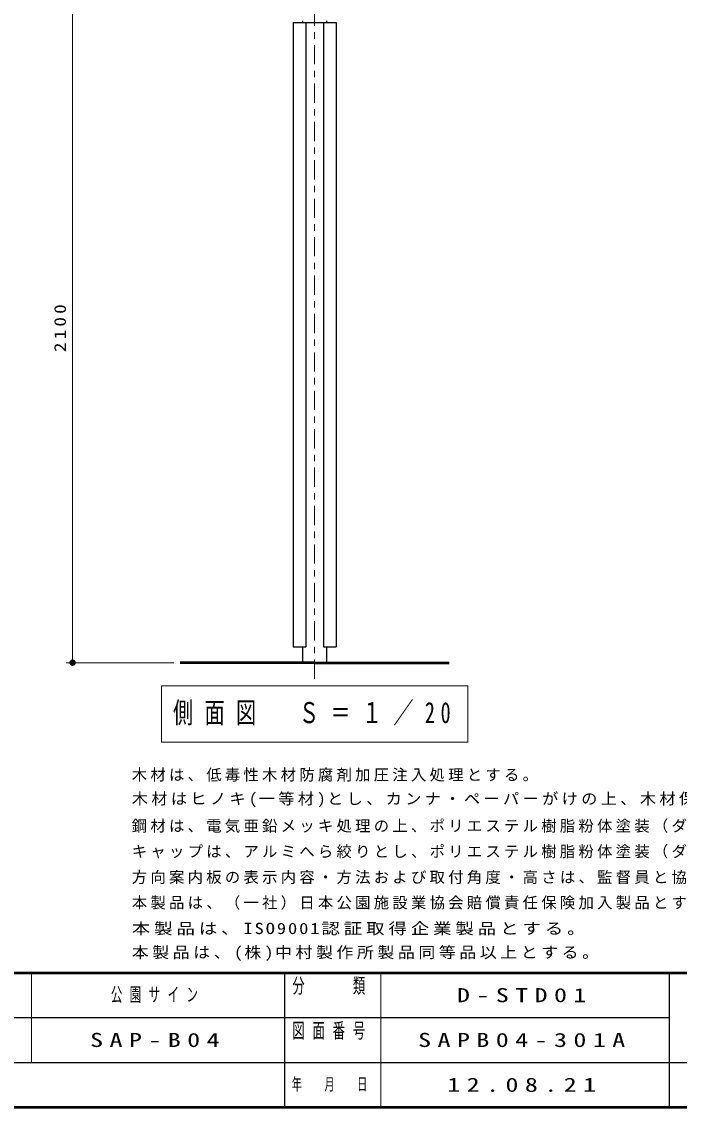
# Model space of a CAD drawing. Units: millimetres on the paper, scale 1:20. Extents: x -365 to 0, y 0 to 257.
# Drawn here: x -171 to -68.4, y 0 to 169.6 of the extents above; entities that cross this region are included whole.
import ezdxf

# ---------------------------------------------------------------- set-up
doc = ezdxf.new("R2010")
doc.units = ezdxf.units.MM
doc.linetypes.add('USER2', pattern=[6, 3, -1, 1, -1])
doc.layers.add('1_20', color=7, linetype='Continuous', lineweight=25)
doc.layers.add('NAKAMURA図枠', color=7, linetype='Continuous', lineweight=13)
doc.layers.add('99', color=7, linetype='Continuous')
doc.layers.add('CLASS1', color=7, linetype='Continuous')
doc.styles.add('ＭＳ ゴシック', font='')
doc.styles.get('ＭＳ ゴシック').set_extended_font_data('MS Gothic')

# ---------------------------------------------------------------- blocks, each defined once
blk = doc.blocks.new('filled_dot')
at = {"color": 0, "linetype": 'Continuous', "lineweight": -2, "const_width": 1.25}
blk.add_lwpolyline([(-0.625, 0, 1), (0.625, 0, 1)], format="xyb", close=True, dxfattribs=at)

msp = doc.modelspace()

# ---------------------------------------------------------------- linework, layer by layer
at = {"layer": '1_20', "linetype": 'USER2', "lineweight": 13}
msp.add_line((-125.319, 66.928), (-125.319, 192.703), dxfattribs=at)
at = {"layer": '1_20', "lineweight": 13}
for p, q in [((-163.101, 69.452), (-163.101, 174.442)), ((-147.29, 69.452), (-164.101, 69.452)), ((-149.219, 65.86), (-149.219, 57.06)), ((-101.419, 65.86), (-149.219, 65.86)), ((-101.419, 57.06), (-101.419, 65.86)), ((-149.219, 57.06), (-101.419, 57.06))]:
    msp.add_line(p, q, dxfattribs=at)
at = {"layer": '1_20'}
for p, q in [((-127.194, 169.702), (-127.194, 169.452)), ((-123.444, 169.702), (-123.444, 169.452)), ((-128.694, 169.452), (-121.944, 169.452)), ((-128.694, 169.452), (-128.694, 71.952)), ((-126.694, 169.452), (-126.694, 71.952)), ((-123.944, 169.452), (-123.944, 71.952)), ((-121.944, 169.452), (-121.944, 71.952)), ((-128.694, 71.952), (-126.694, 71.952)), ((-127.194, 71.952), (-127.194, 69.452)), ((-123.944, 71.952), (-121.944, 71.952)), ((-123.444, 71.952), (-123.444, 69.452))]:
    msp.add_line(p, q, dxfattribs=at)
at = {"layer": '1_20', "color": 1, "lineweight": 50}
for q in [(-146.29, 69.452), (-104.347, 69.452)]:
    msp.add_line((-125.319, 69.452), q, dxfattribs=at)
at = {"layer": 'NAKAMURA図枠', "lineweight": 50}
for p, q in [((-365, 21), (0, 21)), ((-365, 0), (0, 0))]:
    msp.add_line(p, q, dxfattribs=at)
at = {"layer": 'NAKAMURA図枠'}
for p, q in [((-169.5, 21), (-169.5, 7)), ((-115, 21), (-115, 0))]:
    msp.add_line(p, q, dxfattribs=at)
at = {"layer": 'NAKAMURA図枠', "lineweight": 25}
for p, q in [((-130, 21), (-130, 0)), ((-70, 21), (-70, 0)), ((-182.5, 14), (-70, 14)), ((-237.5, 7), (0, 7))]:
    msp.add_line(p, q, dxfattribs=at)

# ---------------------------------------------------------------- block references
at = {"layer": '1_20', "lineweight": 13, "xscale": 0.4, "yscale": 0.4, "rotation": 90}
msp.add_blockref('filled_dot', (-163.101, 69.452), dxfattribs=at)

# ---------------------------------------------------------------- texts
at = {"layer": '1_20', "insert": (-164.101, 121.947), "char_height": 1.833, "attachment_point": 8, "rotation": 90, "style": 'ＭＳ ゴシック'}
msp.add_mtext('\\T1.33;\\W1.2;2100', dxfattribs=at)
at = {"layer": '1_20', "insert": (-125.319, 61.46), "char_height": 3.299, "attachment_point": 5, "style": 'ＭＳ ゴシック'}
msp.add_mtext('\\T1.56;\\W0.7;側面図\u3000Ｓ＝１／20', dxfattribs=at)
at = {"layer": '99', "char_height": 2.199, "attachment_point": 5, "style": 'ＭＳ ゴシック'}
for s, insert in [('\\T1.64;\\W0.6;公園サイン', (-149.75, 17.5)), ('\\T1.5;\\W1.35;D-STD01', (-92.5, 17.5)), ('\\T1.5;\\W1.35;SAP-B04', (-149.75, 10.5)), ('\\T1.5;\\W1.35;SAPB04-301A', (-92.5, 10.5)), ('\\T1.5;\\W1.35;12.08.21', (-92.5, 3.5))]:
    msp.add_mtext(s, dxfattribs=dict(at, insert=insert))
at = {"layer": 'CLASS1', "char_height": 1.76, "attachment_point": 7, "style": 'ＭＳ ゴシック'}
for s, insert in [('\\T1.21;木材は、低毒性木材防腐剤加圧注入処理とする。', (-153.857, 50.858)), ('\\T1.21;\\W1.05;木材はヒノキ(一等材)とし、カンナ・ペーパーがけの上、木材保護着色塗料（メイプル）塗装仕上げとする。', (-153.857, 46.858)), ('\\T1.21;鋼材は、電気亜鉛メッキ処理の上、ポリエステル樹脂粉体塗装（ダークグレー）仕上げとする。', (-153.857, 42.858)), ('\\T1.21;キャップは、アルミへら絞りとし、ポリエステル樹脂粉体塗装（ダークグレー）仕上げとする。', (-153.857, 38.858)), ('\\T1.21;方向案内板の表示内容・方法および取付角度・高さは、監督員と協議の上決定する。', (-153.857, 34.858)), ('\\T1.21;本製品は、（一社）日本公園施設業協会賠償責任保険加入製品とする。', (-153.857, 30.858)), ('\\T1.21;\\W1.2;本製品は、ISO9001認証取得企業製品とする。', (-153.857, 26.858)), ('\\T1.21;\\W1.1;本製品は、(株)中村製作所製品同等品以上とする。', (-153.857, 22.858))]:
    msp.add_mtext(s, dxfattribs=dict(at, insert=insert))
at = {"layer": 'NAKAMURA図枠', "style": 'ＭＳ ゴシック'}
for s, insert, char_height, attachment_point in [('\\T1.64;\\W0.6;分\u3000\u3000類', (-122.5, 20.167), 2.346, 2), ('\\T1.64;\\W0.6;図面番号', (-122.5, 13.167), 2.346, 2), ('\\T1.64;\\W0.6;年\u3000月\u3000日', (-122.5, 3.5), 1.906, 5)]:
    msp.add_mtext(s, dxfattribs=dict(at, insert=insert, char_height=char_height, attachment_point=attachment_point))

doc.saveas('drawing.dxf')
